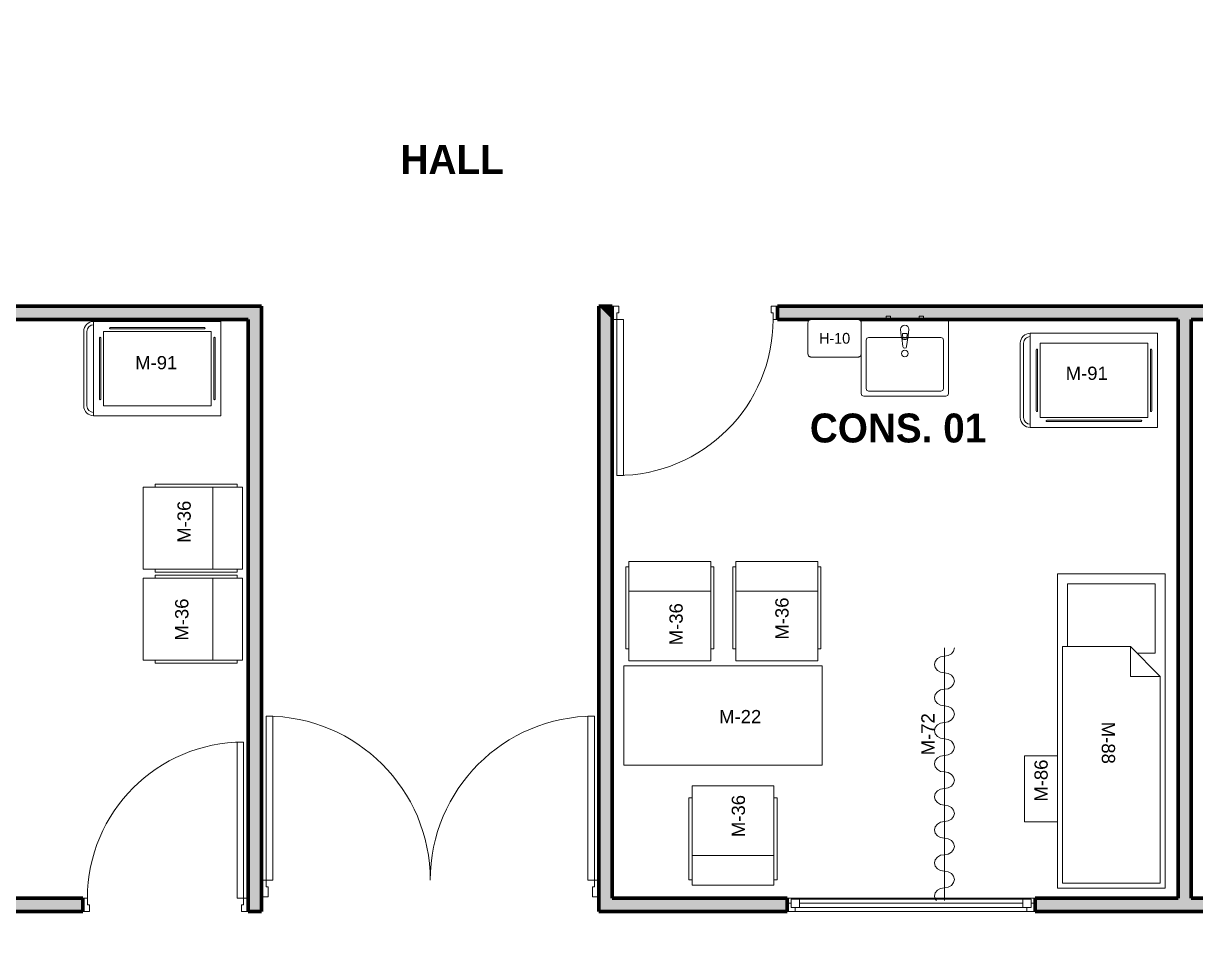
# Model space of a CAD drawing. Header units: metres. Extents: x 501.6 to 576.9, y -200.7 to -181.9.
# Drawn here: x 547.17 to 554.25, y -193.02 to -187.46 of the extents above; entities that cross this region are included whole.
import ezdxf
from ezdxf.enums import TextEntityAlignment as Align

# ---------------------------------------------------------------- set-up
doc = ezdxf.new("R2010")
doc.units = ezdxf.units.M
doc.header["$MEASUREMENT"] = 0
doc.set_wipeout_variables(frame=1)
doc.linetypes.add('Wipeout_Contour', pattern=[1, 0, -1])
for name, color, linetype in [('ARQ _ Cota - Parcial Exterior.Consultorio', 7, 'Continuous'), ('CER _ Estructura Metalica Tubo de FE LAC  21_2_X1_16_.Cerco', 7, 'Continuous'), ('EQP _ Accesorios de Baños .Consultorio', 7, 'Continuous'), ('Puertas ArchiCAD', 7, 'Continuous'), ('Structural - Bearing', 7, 'Continuous')]:
    doc.layers.add(name, color=color, linetype=linetype)
for name, color, linetype, lineweight, true_color in [('ARQ _ Cota - Parcial Exterior.Consultorio_Pluma_Nº__106', 171, 'Continuous', 15, 0xaaaaff), ('CER _ Estructura Metalica Tubo de FE LAC  21_2_X1_16_.Cerco_Pluma_Nº__75', 7, 'Continuous', 20, 0x405cbf), ('EQP _ Accesorios de Baños .Consultorio_Pluma_Nº__86', 7, 'Continuous', 20, 0x5555ff), ('Interior - Furniture _Pluma_Nº__91', 171, 'Continuous', 13, 0xaaaaff), ('Structural - Bearing_Pluma_Nº__106', 171, 'Continuous', 15, 0xaaaaff), ('Ventanas ArchiCAD_Pluma_Nº__63', 7, 'Continuous', 20, 0xff9955)]:
    doc.layers.add(name, color=color, linetype=linetype, lineweight=lineweight, true_color=true_color)
for name, color, linetype, lineweight in [('ARQ _ Cota - Parcial Exterior.Consultorio_Pluma_Nº__15', 214, 'Continuous', 25), ('ARQ _ Cota - Parcial Exterior.Consultorio_Pluma_Nº__43', 5, 'Continuous', 0), ('Dibujo & Figuras_Pluma_Nº__15', 214, 'Continuous', 25), ('Puertas ArchiCAD_Pluma_Nº__2', 8, 'Continuous', 0), ('Puertas ArchiCAD_Pluma_Nº__23', 5, 'Continuous', 9), ('Puertas ArchiCAD_Pluma_Nº__27', 7, 'Continuous', 70), ('Puertas ArchiCAD_Pluma_Nº__3', 5, 'Continuous', 15), ('Structural - Bearing_Pluma_Nº__27', 7, 'Continuous', 70)]:
    doc.layers.add(name, color=color, linetype=linetype, lineweight=lineweight)
doc.layers.add('PDF2_Text', color=7, linetype='Continuous', true_color=0xff0080)
doc.styles.add('Estilo_Generado_2', font='GOTHICB.TTF')
doc.styles.add('Estilo_Generado_3', font='GOTHIC.TTF')
doc.styles.add('PDF Arial', font='arial.ttf')
doc.dimstyles.new('Estilo_Generado__1', dxfattribs={"dimtxt": 0.2, "dimasz": 0.076, "dimexe": 0.18, "dimexo": 0.3, "dimgap": 0.09, "dimtad": 0, "dimtih": 1, "dimtoh": 1, "dimzin": 0, "dimdsep": 46, "dimtxsty": 'Estilo_Generado_2', "dimblk": 'ARROWHEAD_2', "dimblk1": 'ARROWHEAD_2', "dimblk2": 'ARROWHEAD_2', "dimcen": 0.09, "dimclrd": 171, "dimclre": 171, "dimclrt": 214, "dimazin": 0, "dimtfac": 1, "dimtdec": 4, "dimtmove": 0, "dimatfit": 3, "dimfxl": 1, "dimtolj": 1, "dimtzin": 0, "dimarcsym": 0})

# ---------------------------------------------------------------- blocks, each defined once
blk = doc.blocks.new('Double Door 16')
at = {"layer": 'Puertas ArchiCAD_Pluma_Nº__2', "color": 8, "linetype": 'Continuous', "lineweight": 0}
for centre, start, end in [((-0.992, 0), 0, 90), ((0.992, 0), 90, 180)]:
    blk.add_arc(centre, 0.992, start, end, dxfattribs=at)
at = {"layer": 'Puertas ArchiCAD_Pluma_Nº__23', "color": 5, "linetype": 'Continuous', "lineweight": 9}
for p, q in [((-0.992, 0), (-1.02, 0)), ((-1.02, 0), (-1.02, -0.1)), ((-0.992, -0.04), (-0.992, 0)), ((1.02, 0), (0.992, 0)), ((0.992, 0), (0.992, -0.04)), ((1.02, -0.1), (1.02, 0)), ((-0.98, -0.04), (-0.992, -0.04)), ((-0.98, -0.1), (-0.98, -0.04)), ((0.992, -0.04), (0.98, -0.04)), ((0.98, -0.04), (0.98, -0.1)), ((-1.02, -0.1), (-0.98, -0.1)), ((0.98, -0.1), (1.02, -0.1))]:
    blk.add_line(p, q, dxfattribs=at)
at = {"layer": 'Puertas ArchiCAD_Pluma_Nº__27', "color": 7, "linetype": 'Continuous', "lineweight": 70}
for p, q in [((-1.02, 0), (-1.02, -0.1)), ((1.02, 0), (1.02, -0.1))]:
    blk.add_line(p, q, dxfattribs=at)
at = {"layer": 'Puertas ArchiCAD_Pluma_Nº__3', "color": 5, "linetype": 'Continuous', "lineweight": 15}
for p, q in [((-0.992, 0.992), (-0.992, 0)), ((-0.952, 0.992), (-0.992, 0.992)), ((-0.952, 0), (-0.952, 0.992)), ((0.952, 0), (0.952, 0.992)), ((0.952, 0.992), (0.992, 0.992)), ((0.992, 0.992), (0.992, 0)), ((-0.992, 0), (-0.952, 0)), ((0.992, 0), (0.952, 0))]:
    blk.add_line(p, q, dxfattribs=at)
blk = doc.blocks.new('Muro_1', base_point=(548.6084, -192.7395))
at = {"layer": 'Structural - Bearing_Pluma_Nº__27', "color": 7, "linetype": 'Continuous', "lineweight": 70}
for p, q in [((548.6084, -192.6395), (548.6084, -192.7395)), ((550.6484, -192.6395), (550.6484, -192.7395))]:
    blk.add_line(p, q, dxfattribs=at)
at = {"layer": 'Puertas ArchiCAD', "color": 21, "linetype": 'Continuous', "lineweight": 20, "true_color": 0xff9955, "xscale": -1}
blk.add_blockref('Double Door 16', (549.6284, -192.6395), dxfattribs=at)
blk = doc.blocks.new('Door with Transom 16')
at = {"layer": 'Puertas ArchiCAD_Pluma_Nº__2', "color": 8, "linetype": 'Continuous', "lineweight": 0}
blk.add_arc((0.472, 0), 0.944, 90, 180, dxfattribs=at)
at = {"layer": 'Puertas ArchiCAD_Pluma_Nº__23', "color": 5, "linetype": 'Continuous', "lineweight": 9}
for p, q in [((-0.472, 0), (-0.5, 0)), ((-0.5, 0), (-0.5, -0.08)), ((-0.472, -0.04), (-0.472, 0)), ((0.5, 0), (0.472, 0)), ((0.472, 0), (0.472, -0.04)), ((0.5, -0.08), (0.5, 0)), ((-0.46, -0.04), (-0.472, -0.04)), ((-0.46, -0.08), (-0.46, -0.04)), ((0.472, -0.04), (0.46, -0.04)), ((0.46, -0.04), (0.46, -0.08)), ((-0.5, -0.08), (-0.46, -0.08)), ((0.46, -0.08), (0.5, -0.08))]:
    blk.add_line(p, q, dxfattribs=at)
at = {"layer": 'Puertas ArchiCAD_Pluma_Nº__27', "color": 7, "linetype": 'Continuous', "lineweight": 70}
for p, q in [((-0.5, 0), (-0.5, -0.08)), ((0.5, 0), (0.5, -0.08))]:
    blk.add_line(p, q, dxfattribs=at)
at = {"layer": 'Puertas ArchiCAD_Pluma_Nº__3', "color": 5, "linetype": 'Continuous', "lineweight": 15}
for p, q in [((0.432, 0), (0.432, 0.944)), ((0.432, 0.944), (0.472, 0.944)), ((0.472, 0.944), (0.472, 0)), ((0.472, 0), (0.432, 0))]:
    blk.add_line(p, q, dxfattribs=at)
blk = doc.blocks.new('Muro_3', base_point=(547.5284, -192.7487))
at = {"layer": 'Structural - Bearing_Pluma_Nº__27', "color": 7, "linetype": 'Continuous', "lineweight": 70}
for p, q in [((547.5284, -192.7487), (547.5284, -192.8287)), ((548.5284, -192.7487), (548.5284, -192.8287))]:
    blk.add_line(p, q, dxfattribs=at)
at = {"layer": 'Puertas ArchiCAD', "color": 21, "linetype": 'Continuous', "lineweight": 20, "true_color": 0xff9955}
blk.add_blockref('Door with Transom 16', (548.0284, -192.7487), dxfattribs=at)
blk = doc.blocks.new('Window 16_2')
at = {"layer": 'Ventanas ArchiCAD_Pluma_Nº__63', "color": 21, "linetype": 'Continuous', "lineweight": 20, "true_color": 0xff9955}
for p, q in [((-0.75, 0), (0.75, 0)), ((-0.7, 0), (-0.75, 0)), ((-0.75, 0), (-0.75, -0.05)), ((-0.7, -0.025), (-0.7, 0)), ((0.7, 0), (-0.7, 0)), ((0.75, 0), (0.7, 0)), ((0.7, 0), (0.7, -0.025)), ((0.75, 0), (0.75, -0.05)), ((-0.75, -0.05), (-0.725, -0.05)), ((-0.725, -0.05), (-0.725, -0.025)), ((-0.725, -0.025), (-0.7, -0.025)), ((-0.675, -0.025), (-0.725, -0.025)), ((-0.725, -0.025), (-0.725, -0.075)), ((-0.675, -0.025), (0.675, -0.025)), ((-0.675, -0.075), (-0.675, -0.025)), ((-0.675, -0.05), (0.675, -0.05)), ((0.725, -0.025), (0.675, -0.025)), ((0.675, -0.025), (0.675, -0.075)), ((0.7, -0.025), (0.725, -0.025)), ((0.725, -0.025), (0.725, -0.05)), ((0.725, -0.075), (0.725, -0.025)), ((0.725, -0.05), (0.75, -0.05)), ((-0.75, -0.08), (0.75, -0.08)), ((-0.725, -0.075), (-0.675, -0.075)), ((-0.675, -0.075), (0.675, -0.075)), ((-0.675, -0.075), (0.675, -0.075)), ((0.675, -0.075), (0.725, -0.075))]:
    blk.add_line(p, q, dxfattribs=at)
blk = doc.blocks.new('Muro_5', base_point=(547.5284, -192.8287))
at = {"layer": 'Structural - Bearing_Pluma_Nº__106', "linetype": 'Continuous', "lineweight": 0, "true_color": 0xbfbffe}
for points in [[(542.1484, -192.8287), (542.978, -192.8287), (542.978, -192.7787), (542.978, -192.7487), (542.2284, -192.7487)], [(544.478, -192.7487), (544.478, -192.7787), (544.478, -192.8287), (545.2772, -192.8287), (545.2772, -192.7787), (545.2772, -192.7487)], [(547.5284, -192.7487), (546.7772, -192.7487), (546.7772, -192.7787), (546.7772, -192.8287), (547.5284, -192.8287)]]:
    blk.add_hatch(color=254, dxfattribs=at).paths.add_polyline_path(points)
at = {"layer": 'Structural - Bearing_Pluma_Nº__27', "color": 7, "linetype": 'Continuous', "lineweight": 70}
for p, q in [((542.978, -192.7787), (542.978, -192.7487)), ((542.978, -192.8287), (542.978, -192.7787)), ((544.478, -192.7787), (544.478, -192.7487)), ((544.478, -192.8287), (544.478, -192.7787)), ((545.2772, -192.7787), (545.2772, -192.7487)), ((545.2772, -192.8287), (545.2772, -192.7787)), ((546.7772, -192.7787), (546.7772, -192.7487)), ((546.7772, -192.8287), (546.7772, -192.7787))]:
    blk.add_line(p, q, dxfattribs=at)
at = {"layer": 'Structural - Bearing_Pluma_Nº__27', "color": 7, "linetype": 'Continuous', "lineweight": 70, "flags": 128}
for points in [[(542.978, -192.7487), (542.2284, -192.7487)], [(545.2772, -192.7487), (544.478, -192.7487)], [(547.5284, -192.7487), (546.7772, -192.7487)], [(547.5284, -192.8287), (547.5284, -192.7487)], [(542.1484, -192.8287), (542.978, -192.8287)], [(544.478, -192.8287), (545.2772, -192.8287)], [(546.7772, -192.8287), (547.5284, -192.8287)]]:
    blk.add_lwpolyline(points, dxfattribs=at)
at = {"layer": 'Ventanas ArchiCAD_Pluma_Nº__63', "color": 21, "linetype": 'Continuous', "lineweight": 20, "true_color": 0xff9955, "xscale": -1, "rotation": 180}
for p in [(543.728, -192.8287), (546.0272, -192.8287)]:
    blk.add_blockref('Window 16_2', p, dxfattribs=at)
blk = doc.blocks.new('Muro_6', base_point=(548.6084, -189.1687))
at = {"layer": 'Structural - Bearing_Pluma_Nº__106', "linetype": 'Continuous', "lineweight": 0, "true_color": 0xbfbffe}
blk.add_hatch(color=254, dxfattribs=at).paths.add_polyline_path([(548.5284, -189.2487), (548.5284, -192.8287), (548.6084, -192.8287), (548.6084, -189.1687)])
at = {"layer": 'Structural - Bearing_Pluma_Nº__27', "color": 7, "linetype": 'Continuous', "lineweight": 70, "flags": 128}
for points in [[(548.6084, -192.6395), (548.6084, -189.1687)], [(548.5284, -189.2487), (548.5284, -192.8287)], [(548.6084, -192.8287), (548.6084, -192.7395)], [(548.5284, -192.8287), (548.6084, -192.8287)]]:
    blk.add_lwpolyline(points, dxfattribs=at)
blk = doc.blocks.new('Muro_7', base_point=(548.6084, -189.1687))
at = {"layer": 'Structural - Bearing_Pluma_Nº__106', "linetype": 'Continuous', "lineweight": 0, "true_color": 0xbfbffe}
for points in [[(542.2284, -189.1687), (542.2284, -189.2487), (544.3784, -189.2487), (544.3784, -189.1687)], [(545.3784, -189.1687), (545.3784, -189.2487), (548.5284, -189.2487), (548.6084, -189.1687)]]:
    blk.add_hatch(color=254, dxfattribs=at).paths.add_polyline_path(points)
at = {"layer": 'Structural - Bearing_Pluma_Nº__27', "color": 7, "linetype": 'Continuous', "lineweight": 70}
for p, q in [((544.3784, -189.2487), (544.3784, -189.1687)), ((545.3784, -189.2487), (545.3784, -189.1687))]:
    blk.add_line(p, q, dxfattribs=at)
at = {"layer": 'Structural - Bearing_Pluma_Nº__27', "color": 7, "linetype": 'Continuous', "lineweight": 70, "flags": 128}
for points in [[(544.3784, -189.1687), (542.2284, -189.1687)], [(548.6084, -189.1687), (545.3784, -189.1687)], [(542.2284, -189.2487), (544.3784, -189.2487)], [(545.3784, -189.2487), (548.5284, -189.2487)]]:
    blk.add_lwpolyline(points, dxfattribs=at)
at = {"layer": 'Puertas ArchiCAD', "color": 21, "linetype": 'Continuous', "lineweight": 20, "true_color": 0xff9955, "rotation": 180}
blk.add_blockref('Door with Transom 16', (544.8784, -189.2487), dxfattribs=at)
blk = doc.blocks.new('Muro_24', base_point=(550.6484, -189.1687))
at = {"layer": 'Structural - Bearing_Pluma_Nº__106', "linetype": 'Continuous', "lineweight": 0, "true_color": 0xbfbffe}
blk.add_hatch(color=254, dxfattribs=at).paths.add_polyline_path([(550.6484, -189.1687), (550.6484, -192.8287), (550.7284, -192.7487), (550.7284, -189.2487)])
at = {"layer": 'Structural - Bearing_Pluma_Nº__27', "color": 7, "linetype": 'Continuous', "lineweight": 70, "flags": 128}
for points in [[(550.6484, -189.1687), (550.6484, -192.6395)], [(550.7284, -192.7487), (550.7284, -189.2487)], [(550.6484, -192.7395), (550.6484, -192.8287)]]:
    blk.add_lwpolyline(points, dxfattribs=at)
blk = doc.blocks.new('Muro_25', base_point=(562.6484, -192.8287))
at = {"layer": 'Structural - Bearing_Pluma_Nº__106', "linetype": 'Continuous', "lineweight": 0, "true_color": 0xbfbffe}
for points in [[(550.6484, -192.8287), (551.7852, -192.8287), (551.7852, -192.7787), (551.7852, -192.7487), (550.7284, -192.7487)], [(553.2852, -192.7487), (553.2852, -192.7787), (553.2852, -192.8287), (556.3606, -192.8287), (556.3606, -192.7787), (556.3606, -192.7487)]]:
    blk.add_hatch(color=254, dxfattribs=at).paths.add_polyline_path(points)
at = {"layer": 'Structural - Bearing_Pluma_Nº__27', "color": 7, "linetype": 'Continuous', "lineweight": 70}
for p, q in [((551.7852, -192.7787), (551.7852, -192.7487)), ((551.7852, -192.8287), (551.7852, -192.7787)), ((553.2852, -192.7787), (553.2852, -192.7487)), ((553.2852, -192.8287), (553.2852, -192.7787))]:
    blk.add_line(p, q, dxfattribs=at)
at = {"layer": 'Structural - Bearing_Pluma_Nº__27', "color": 7, "linetype": 'Continuous', "lineweight": 70, "flags": 128}
for points in [[(551.7852, -192.7487), (550.7284, -192.7487)], [(554.1484, -192.7487), (553.2852, -192.7487)], [(556.3606, -192.7487), (554.2284, -192.7487)], [(550.6484, -192.8287), (551.7852, -192.8287)], [(553.2852, -192.8287), (556.3606, -192.8287)]]:
    blk.add_lwpolyline(points, dxfattribs=at)
at = {"layer": 'Ventanas ArchiCAD_Pluma_Nº__63', "color": 21, "linetype": 'Continuous', "lineweight": 20, "true_color": 0xff9955, "xscale": -1, "rotation": 180}
blk.add_blockref('Window 16_2', (552.5352, -192.8287), dxfattribs=at)
blk = doc.blocks.new('Muro_32', base_point=(554.2284, -189.1687))
at = {"layer": 'Structural - Bearing_Pluma_Nº__106', "linetype": 'Continuous', "lineweight": 0, "true_color": 0xbfbffe}
for points in [[(550.6484, -189.1687), (550.7284, -189.2487), (550.7284, -189.1687)], [(554.2284, -189.1687), (551.7284, -189.1687), (551.7284, -189.2487), (554.2284, -189.2487)]]:
    blk.add_hatch(color=254, dxfattribs=at).paths.add_polyline_path(points)
at = {"layer": 'Structural - Bearing_Pluma_Nº__27', "color": 7, "linetype": 'Continuous', "lineweight": 70}
for p, q in [((550.7284, -189.2487), (550.7284, -189.1687)), ((551.7284, -189.2487), (551.7284, -189.1687))]:
    blk.add_line(p, q, dxfattribs=at)
at = {"layer": 'Structural - Bearing_Pluma_Nº__27', "color": 7, "linetype": 'Continuous', "lineweight": 70, "flags": 128}
for points in [[(550.7284, -189.1687), (550.6484, -189.1687)], [(554.2284, -189.1687), (551.7284, -189.1687)], [(551.7284, -189.2487), (554.1484, -189.2487)]]:
    blk.add_lwpolyline(points, dxfattribs=at)
at = {"layer": 'Puertas ArchiCAD', "color": 21, "linetype": 'Continuous', "lineweight": 20, "true_color": 0xff9955, "rotation": 180}
blk.add_blockref('Door with Transom 16', (551.2284, -189.2487), dxfattribs=at)
blk = doc.blocks.new('Muro_33', base_point=(554.2284, -189.1687))
at = {"layer": 'Structural - Bearing_Pluma_Nº__106', "linetype": 'Continuous', "lineweight": 0, "true_color": 0xbfbffe}
blk.add_hatch(color=254, dxfattribs=at).paths.add_polyline_path([(558.4084, -189.1687), (554.2284, -189.1687), (554.2284, -189.2487), (558.4084, -189.2487)])
at = {"layer": 'Structural - Bearing_Pluma_Nº__27', "color": 7, "linetype": 'Continuous', "lineweight": 70, "flags": 128}
for points in [[(555.1204, -189.1687), (554.2284, -189.1687)], [(554.2284, -189.2487), (558.4084, -189.2487)]]:
    blk.add_lwpolyline(points, dxfattribs=at)
blk = doc.blocks.new('Muro_34', base_point=(554.1484, -189.1687))
at = {"layer": 'Structural - Bearing_Pluma_Nº__106', "linetype": 'Continuous', "lineweight": 0, "true_color": 0xbfbffe}
blk.add_hatch(color=254, dxfattribs=at).paths.add_polyline_path([(554.1484, -189.2487), (554.1484, -192.7487), (554.2284, -192.7487), (554.2284, -189.2487)])
at = {"layer": 'Structural - Bearing_Pluma_Nº__27', "color": 7, "linetype": 'Continuous', "lineweight": 70, "flags": 128}
for points in [[(554.1484, -189.2487), (554.1484, -192.7487)], [(554.2284, -192.7487), (554.2284, -189.2487)]]:
    blk.add_lwpolyline(points, dxfattribs=at)
blk = doc.blocks.new('Lavabo 22')
at = {"layer": 'CER _ Estructura Metalica Tubo de FE LAC  21_2_X1_16_.Cerco_Pluma_Nº__75', "color": 165, "linetype": 'Continuous', "lineweight": 20, "true_color": 0x405cbf}
for p, q in [((-0.2485, 0), (0.2485, 0)), ((-0.0865, 0.02), (-0.1135, 0.02)), ((-0.1135, 0.02), (-0.1135, 0)), ((-0.1135, 0), (-0.0865, 0)), ((-0.0865, 0), (-0.0865, 0.02)), ((0.1135, 0.02), (0.0865, 0.02)), ((0.0865, 0.02), (0.0865, 0)), ((0.0865, 0), (0.1135, 0)), ((0.1135, 0), (0.1135, 0.02)), ((-0.2635, -0.4485), (-0.2635, -0.015)), ((-0.025, -0.06), (-0.021, -0.102)), ((0.021, -0.102), (0.025, -0.06)), ((0.2635, -0.015), (0.2635, -0.4485)), ((-0.2335, -0.4185), (-0.2335, -0.125)), ((-0.2185, -0.11), (0.2185, -0.11)), ((-0.0177, -0.1115), (-0.0111, -0.1644)), ((-0.0136, -0.0998), (-0.0136, -0.0849)), ((-0.0136, -0.0849), (0.0136, -0.0849)), ((0.0111, -0.1644), (0.0177, -0.1115)), ((0.0136, -0.0849), (0.0136, -0.0998)), ((0.2335, -0.125), (0.2335, -0.4185)), ((0.2485, -0.4635), (-0.2485, -0.4635)), ((0.2185, -0.4335), (-0.2185, -0.4335))]:
    blk.add_line(p, q, dxfattribs=at)
blk.add_circle((0, -0.2064), 0.02, dxfattribs=at)
for centre, radius, start, end in [((-0.2485, -0.015), 0.015, 90, 180), ((0, -0.06), 0.025, 0, 180), ((0.2485, -0.015), 0.015, 0, 90), ((-0.2185, -0.125), 0.015, 90, 180), ((0, -0.1001), 0.0211, 185.16961, 212.77103), ((0, -0.1001), 0.0211, 212.77103, 327.22897), ((0, -0.0998), 0.0136, 180, 0), ((0, -0.1001), 0.0211, 327.22897, 354.83039), ((0.2185, -0.125), 0.015, 0, 90), ((0, -0.163), 0.0112, 187.13892, 352.86108), ((-0.2185, -0.4185), 0.015, 180, 270), ((0.2185, -0.4185), 0.015, 270, 0), ((-0.2485, -0.4485), 0.015, 180, 270), ((0.2485, -0.4485), 0.015, 270, 0)]:
    blk.add_arc(centre, radius, start, end, dxfattribs=at)
blk = doc.blocks.new('Armchair 03 16')
at = {"layer": 'Interior - Furniture _Pluma_Nº__91', "color": 161, "linetype": 'Continuous', "lineweight": 13, "true_color": 0xaaaaff}
for p, q in [((0.0273, 0.5683), (0.0083, 0.5683)), ((0.0083, 0.5683), (0.0083, 0.0726)), ((0.5227, 0.6), (0.0273, 0.6)), ((0.0273, 0.6), (0.0273, 0.5683)), ((0.0273, 0.0726), (0.0273, 0.5683)), ((0.5227, 0.5683), (0.5227, 0.6)), ((0.5417, 0.5683), (0.5227, 0.5683)), ((0.5227, 0.0726), (0.5227, 0.5683)), ((0.5417, 0.0726), (0.5417, 0.5683)), ((0.0273, 0.4206), (0.5227, 0.4206)), ((0.0083, 0.0726), (0.0273, 0.0726)), ((0.0273, 0.0726), (0.0273, 0)), ((0.5227, 0), (0.5227, 0.0726)), ((0.5227, 0.0726), (0.5417, 0.0726)), ((0.0273, 0), (0.5227, 0))]:
    blk.add_line(p, q, dxfattribs=at)
blk = doc.blocks.new('Examination Bed 16')
at = {"layer": 'Interior - Furniture _Pluma_Nº__91', "color": 161, "linetype": 'Continuous', "lineweight": 13, "true_color": 0xaaaaff}
for p, q in [((0.65, 1.9), (0, 1.9)), ((0, 1.9), (0, 0)), ((0.65, 0), (0.65, 1.9)), ((0.59, 1.84), (0.06, 1.84)), ((0.06, 1.84), (0.06, 1.46)), ((0.59, 1.42), (0.59, 1.84)), ((0.44, 1.46), (0.03, 1.46)), ((0.03, 1.46), (0.03, 0.03)), ((0.06, 1.46), (0.44, 1.46)), ((0.44, 1.46), (0.48, 1.42)), ((0.62, 1.28), (0.44, 1.46)), ((0.44, 1.46), (0.44, 1.28)), ((0.48, 1.42), (0.59, 1.42)), ((0.62, 1.28), (0.44, 1.28)), ((0.62, 0.03), (0.62, 1.28)), ((0, 0.8), (-0.2, 0.8)), ((-0.2, 0.8), (-0.2, 0.4)), ((0, 0.4), (0, 0.8)), ((-0.2, 0.4), (0, 0.4)), ((0, 0), (0.65, 0)), ((0.03, 0.03), (0.62, 0.03))]:
    blk.add_line(p, q, dxfattribs=at)
blk = doc.blocks.new('Chapa Ondulada Vert 10')
at = {"layer": 'Interior - Furniture _Pluma_Nº__91', "color": 161, "linetype": 'Continuous', "lineweight": 13, "true_color": 0xaaaaff}
for p, q in [((0, 0), (1.528, 0)), ((0.0462, -0.023), (0.05, 0)), ((0.05, 0), (0.0538, 0.023)), ((0.0538, 0.023), (0.0646, 0.0424)), ((0.0646, 0.0424), (0.0809, 0.0554)), ((0.0809, 0.0554), (0.1, 0.06)), ((0.1, 0.06), (0.1191, 0.0554)), ((0.1191, 0.0554), (0.1354, 0.0424)), ((0.1354, 0.0424), (0.1462, 0.023)), ((0.1462, 0.023), (0.15, 0)), ((0.15, 0), (0.1538, -0.023)), ((0.2462, -0.023), (0.25, 0)), ((0.25, 0), (0.2538, 0.023)), ((0.2538, 0.023), (0.2646, 0.0424)), ((0.2646, 0.0424), (0.2809, 0.0554)), ((0.2809, 0.0554), (0.3, 0.06)), ((0.3, 0.06), (0.3191, 0.0554)), ((0.3191, 0.0554), (0.3354, 0.0424)), ((0.3354, 0.0424), (0.3462, 0.023)), ((0.3462, 0.023), (0.35, 0)), ((0.35, 0), (0.3538, -0.023)), ((0.4462, -0.023), (0.45, 0)), ((0.45, 0), (0.4538, 0.023)), ((0.4538, 0.023), (0.4646, 0.0424)), ((0.4646, 0.0424), (0.4809, 0.0554)), ((0.4809, 0.0554), (0.5, 0.06)), ((0.5, 0.06), (0.5191, 0.0554)), ((0.5191, 0.0554), (0.5354, 0.0424)), ((0.5354, 0.0424), (0.5462, 0.023)), ((0.5462, 0.023), (0.55, 0)), ((0.55, 0), (0.5538, -0.023)), ((0.6462, -0.023), (0.65, 0)), ((0.65, 0), (0.6538, 0.023)), ((0.6538, 0.023), (0.6646, 0.0424)), ((0.6646, 0.0424), (0.6809, 0.0554)), ((0.6809, 0.0554), (0.7, 0.06)), ((0.7, 0.06), (0.7191, 0.0554)), ((0.7191, 0.0554), (0.7354, 0.0424)), ((0.7354, 0.0424), (0.7462, 0.023)), ((0.7462, 0.023), (0.75, 0)), ((0.75, 0), (0.7538, -0.023)), ((0.8462, -0.023), (0.85, 0)), ((0.85, 0), (0.8538, 0.023)), ((0.8538, 0.023), (0.8646, 0.0424)), ((0.8646, 0.0424), (0.8809, 0.0554)), ((0.8809, 0.0554), (0.9, 0.06)), ((0.9, 0.06), (0.9191, 0.0554)), ((0.9191, 0.0554), (0.9354, 0.0424)), ((0.9354, 0.0424), (0.9462, 0.023)), ((0.9462, 0.023), (0.95, 0)), ((0.95, 0), (0.9538, -0.023)), ((1.0462, -0.023), (1.05, 0)), ((1.05, 0), (1.0538, 0.023)), ((1.0538, 0.023), (1.0646, 0.0424)), ((1.0646, 0.0424), (1.0809, 0.0554)), ((1.0809, 0.0554), (1.1, 0.06)), ((1.1, 0.06), (1.1191, 0.0554)), ((1.1191, 0.0554), (1.1354, 0.0424)), ((1.1354, 0.0424), (1.1462, 0.023)), ((1.1462, 0.023), (1.15, 0)), ((1.15, 0), (1.1538, -0.023)), ((1.2462, -0.023), (1.25, 0)), ((1.25, 0), (1.2538, 0.023)), ((1.2538, 0.023), (1.2646, 0.0424)), ((1.2646, 0.0424), (1.2809, 0.0554)), ((1.2809, 0.0554), (1.3, 0.06)), ((1.3, 0.06), (1.3191, 0.0554)), ((1.3191, 0.0554), (1.3354, 0.0424)), ((1.3354, 0.0424), (1.3462, 0.023)), ((1.3462, 0.023), (1.35, 0)), ((1.35, 0), (1.3538, -0.023)), ((1.4462, -0.023), (1.45, 0)), ((1.45, 0), (1.4538, 0.023)), ((1.4538, 0.023), (1.4646, 0.0424)), ((1.4646, 0.0424), (1.4809, 0.0554)), ((1.4809, 0.0554), (1.5, 0.06)), ((1.5, 0.06), (1.5191, 0.0554)), ((1.5191, 0.0554), (1.528, 0.0483)), ((0, -0.06), (0.0191, -0.0554)), ((0.0191, -0.0554), (0.0354, -0.0424)), ((0.0354, -0.0424), (0.0462, -0.023)), ((0.1538, -0.023), (0.1646, -0.0424)), ((0.1646, -0.0424), (0.1809, -0.0554)), ((0.1809, -0.0554), (0.2, -0.06)), ((0.2, -0.06), (0.2191, -0.0554)), ((0.2191, -0.0554), (0.2354, -0.0424)), ((0.2354, -0.0424), (0.2462, -0.023)), ((0.3538, -0.023), (0.3646, -0.0424)), ((0.3646, -0.0424), (0.3809, -0.0554)), ((0.3809, -0.0554), (0.4, -0.06)), ((0.4, -0.06), (0.4191, -0.0554)), ((0.4191, -0.0554), (0.4354, -0.0424)), ((0.4354, -0.0424), (0.4462, -0.023)), ((0.5538, -0.023), (0.5646, -0.0424)), ((0.5646, -0.0424), (0.5809, -0.0554)), ((0.5809, -0.0554), (0.6, -0.06)), ((0.6, -0.06), (0.6191, -0.0554)), ((0.6191, -0.0554), (0.6354, -0.0424)), ((0.6354, -0.0424), (0.6462, -0.023)), ((0.7538, -0.023), (0.7646, -0.0424)), ((0.7646, -0.0424), (0.7809, -0.0554)), ((0.7809, -0.0554), (0.8, -0.06)), ((0.8, -0.06), (0.8191, -0.0554)), ((0.8191, -0.0554), (0.8354, -0.0424)), ((0.8354, -0.0424), (0.8462, -0.023)), ((0.9538, -0.023), (0.9646, -0.0424)), ((0.9646, -0.0424), (0.9809, -0.0554)), ((0.9809, -0.0554), (1, -0.06)), ((1, -0.06), (1.0191, -0.0554)), ((1.0191, -0.0554), (1.0354, -0.0424)), ((1.0354, -0.0424), (1.0462, -0.023)), ((1.1538, -0.023), (1.1646, -0.0424)), ((1.1646, -0.0424), (1.1809, -0.0554)), ((1.1809, -0.0554), (1.2, -0.06)), ((1.2, -0.06), (1.2191, -0.0554)), ((1.2191, -0.0554), (1.2354, -0.0424)), ((1.2354, -0.0424), (1.2462, -0.023)), ((1.3538, -0.023), (1.3646, -0.0424)), ((1.3646, -0.0424), (1.3809, -0.0554)), ((1.3809, -0.0554), (1.4, -0.06)), ((1.4, -0.06), (1.4191, -0.0554)), ((1.4191, -0.0554), (1.4354, -0.0424)), ((1.4354, -0.0424), (1.4462, -0.023))]:
    blk.add_line(p, q, dxfattribs=at)
blk = doc.blocks.new('Desk 16')
at = {"layer": 'Interior - Furniture _Pluma_Nº__91', "color": 161, "linetype": 'Continuous', "lineweight": 13, "true_color": 0xaaaaff}
for p, q in [((1.2, 0.6), (0, 0.6)), ((0, 0.6), (0, 0)), ((1.2, 0), (1.2, 0.6)), ((0, 0), (1.2, 0))]:
    blk.add_line(p, q, dxfattribs=at)
blk = doc.blocks.new('Carrito Médico 22')
at = {"layer": 'Interior - Furniture _Pluma_Nº__91', "color": 161, "linetype": 'Continuous', "lineweight": 13, "true_color": 0xaaaaff}
for p, q in [((0.77, 0.57), (0, 0.57)), ((0, 0.57), (0, 0)), ((0.77, 0), (0.77, 0.57)), ((0.77, 0.57), (0.77, 0.55)), ((0.71, 0.51), (0.06, 0.51)), ((0.06, 0.51), (0.06, 0.06)), ((0.1, 0.534), (0.67, 0.534)), ((0.67, 0.526), (0.1, 0.526)), ((0.71, 0.06), (0.71, 0.51)), ((0.81, 0.51), (0.81, 0.06)), ((0.83, 0.06), (0.83, 0.51)), ((0.036, 0.47), (0.036, 0.1)), ((0.044, 0.1), (0.044, 0.47)), ((0.726, 0.1), (0.726, 0.47)), ((0.734, 0.47), (0.734, 0.1)), ((0, 0), (0.77, 0)), ((0.06, 0.06), (0.71, 0.06)), ((0.77, 0.02), (0.77, 0))]:
    blk.add_line(p, q, dxfattribs=at)
for centre, radius, start, end in [((0.77, 0.51), 0.06, 0, 90), ((0.1, 0.53), 0.004, 90, 270), ((0.67, 0.53), 0.004, 270, 90), ((0.77, 0.51), 0.04, 0, 90), ((0.04, 0.47), 0.004, 0, 180), ((0.73, 0.47), 0.004, 0, 180), ((0.04, 0.1), 0.004, 180, 0), ((0.73, 0.1), 0.004, 180, 0), ((0.77, 0.06), 0.06, 270, 0), ((0.77, 0.06), 0.04, 270, 0)]:
    blk.add_arc(centre, radius, start, end, dxfattribs=at)
blk = doc.blocks.new('DISPENSADOR AUTOMATICO METALICO DE PAPEL TOALLA')
at = {"color": 254, "linetype": 'Wipeout_Contour', "lineweight": 0, "ltscale": 45.267279}
blk.add_wipeout([(0.3218, 0.0195), (0.3217, 0.0184), (0.3216, 0.018), (0.3216, 0.0175), (0.3201, 0.0108), (0.3188, 0.0081), (0.3168, 0.0058), (0.3156, 0.0045), (0.3145, 0.0034), (0.3132, 0.0025), (0.3119, 0.0017), (0.3105, 0.0011), (0.3077, 0.0003), (0.3046, 0), (0.0172, 0), (0.0145, 0.0003), (0.0117, 0.0011), (0.0103, 0.0017), (0.009, 0.0024), (0.0076, 0.0033), (0.0052, 0.0052), (0.0033, 0.0076), (0.0019, 0.0103), (0.0011, 0.0129), (0.0002, 0.0175), (0.0001, 0.018), (0.0001, 0.0184), (0, 0.0195), (0, 0.206), (0, 0.2065), (0.0004, 0.2102), (0.0012, 0.2129), (0.002, 0.2154), (0.0034, 0.2181), (0.0053, 0.2205), (0.0077, 0.2224), (0.0104, 0.2238), (0.0119, 0.2245), (0.0144, 0.2252), (0.0144, 0.2273), (0.3073, 0.2273), (0.3073, 0.2253), (0.3075, 0.2253), (0.3076, 0.2253), (0.3076, 0.2253), (0.3078, 0.2252), (0.3105, 0.2244), (0.3106, 0.2244), (0.3108, 0.2244), (0.3109, 0.2243), (0.3135, 0.2229), (0.3136, 0.2229), (0.3138, 0.2227), (0.3162, 0.2208), (0.3164, 0.2206), (0.3184, 0.2181), (0.3185, 0.218), (0.3186, 0.2179), (0.3186, 0.2178), (0.32, 0.2151), (0.3202, 0.2148), (0.3203, 0.2145), (0.3203, 0.2143), (0.3212, 0.2114), (0.3212, 0.2112), (0.3213, 0.211), (0.3215, 0.2092)], dxfattribs=at).dxf.layer = 'EQP _ Accesorios de Baños .Consultorio'
at = {"layer": 'EQP _ Accesorios de Baños .Consultorio_Pluma_Nº__86', "color": 173, "linetype": 'Continuous', "lineweight": 20, "true_color": 0x5555ff}
for p, q in [((0.0004, 0.2102), (0.0012, 0.2129)), ((0.0012, 0.2129), (0.002, 0.2154)), ((0.002, 0.2154), (0.0034, 0.2181)), ((0.0034, 0.2181), (0.0053, 0.2205)), ((0.0053, 0.2205), (0.0077, 0.2224)), ((0.0077, 0.2224), (0.0104, 0.2238)), ((0.0104, 0.2238), (0.0119, 0.2245)), ((0.0119, 0.2245), (0.0144, 0.2252)), ((0.0144, 0.2273), (0.3073, 0.2273)), ((0.0144, 0.2252), (0.0144, 0.2273)), ((0.3073, 0.2273), (0.3073, 0.2253)), ((0.3073, 0.2253), (0.3075, 0.2253)), ((0.3075, 0.2253), (0.3076, 0.2253)), ((0.3076, 0.2253), (0.3078, 0.2252)), ((0.3076, 0.2253), (0.3076, 0.2253)), ((0.3078, 0.2252), (0.3105, 0.2244)), ((0.3105, 0.2244), (0.3106, 0.2244)), ((0.3106, 0.2244), (0.3108, 0.2244)), ((0.3108, 0.2244), (0.3109, 0.2243)), ((0.3109, 0.2243), (0.3135, 0.2229)), ((0.3135, 0.2229), (0.3136, 0.2229)), ((0.3136, 0.2229), (0.3138, 0.2227)), ((0.3138, 0.2227), (0.3162, 0.2208)), ((0.3162, 0.2208), (0.3164, 0.2206)), ((0.3164, 0.2206), (0.3184, 0.2181)), ((0.3184, 0.2181), (0.3185, 0.218)), ((0.3185, 0.218), (0.3186, 0.2179)), ((0.3186, 0.2179), (0.3186, 0.2178)), ((0.3186, 0.2178), (0.32, 0.2151)), ((0.32, 0.2151), (0.3202, 0.2148)), ((0.3202, 0.2148), (0.3203, 0.2145)), ((0.3203, 0.2145), (0.3203, 0.2143)), ((0.3203, 0.2143), (0.3212, 0.2114)), ((0, 0.2065), (0.0004, 0.2102)), ((0, 0.206), (0, 0.2065)), ((0, 0.0195), (0, 0.206)), ((0.3212, 0.2114), (0.3212, 0.2112)), ((0.3212, 0.2112), (0.3213, 0.211)), ((0.3213, 0.211), (0.3215, 0.2092)), ((0.3215, 0.2092), (0.3218, 0.0195)), ((0.0001, 0.0184), (0, 0.0195)), ((0.0001, 0.018), (0.0001, 0.0184)), ((0.0002, 0.0175), (0.0001, 0.018)), ((0.0011, 0.0129), (0.0002, 0.0175)), ((0.0019, 0.0103), (0.0011, 0.0129)), ((0.0033, 0.0076), (0.0019, 0.0103)), ((0.0052, 0.0052), (0.0033, 0.0076)), ((0.0076, 0.0033), (0.0052, 0.0052)), ((0.009, 0.0024), (0.0076, 0.0033)), ((0.0103, 0.0017), (0.009, 0.0024)), ((0.0117, 0.0011), (0.0103, 0.0017)), ((0.0145, 0.0003), (0.0117, 0.0011)), ((0.0172, 0), (0.0145, 0.0003)), ((0.3046, 0), (0.0172, 0)), ((0.3077, 0.0003), (0.3046, 0)), ((0.3105, 0.0011), (0.3077, 0.0003)), ((0.3119, 0.0017), (0.3105, 0.0011)), ((0.3132, 0.0025), (0.3119, 0.0017)), ((0.3145, 0.0034), (0.3132, 0.0025)), ((0.3156, 0.0045), (0.3145, 0.0034)), ((0.3168, 0.0058), (0.3156, 0.0045)), ((0.3188, 0.0081), (0.3168, 0.0058)), ((0.3201, 0.0108), (0.3188, 0.0081)), ((0.3216, 0.0175), (0.3201, 0.0108)), ((0.3217, 0.0184), (0.3216, 0.018)), ((0.3216, 0.018), (0.3216, 0.0175)), ((0.3218, 0.0195), (0.3217, 0.0184))]:
    blk.add_line(p, q, dxfattribs=at)
at = {"layer": 'EQP _ Accesorios de Baños .Consultorio_Pluma_Nº__86', "color": 173, "linetype": 'Continuous', "lineweight": 20, "true_color": 0x5555ff, "style": 'Estilo_Generado_3'}
blk.add_attdef('DUMMY_15', text='', height=0.065, dxfattribs=at).set_placement((0.1609, 0.1131), align=Align.MIDDLE_CENTER)
blk = doc.blocks.new('*D89')
at = {"layer": 'ARQ _ Cota - Parcial Exterior.Consultorio_Pluma_Nº__106', "color": 161, "linetype": 'Continuous', "lineweight": 15, "true_color": 0xaaaaff, "transparency": 16777216}
for p, q in [((540.9515, -182.8087), (540.9515, -182.7598)), ((541.2515, -182.8087), (540.8765, -182.8087)), ((540.9515, -191.6088), (540.9515, -182.8087)), ((540.9515, -200.6487), (540.9515, -191.8486)), ((541.2515, -200.6487), (540.8765, -200.6487)), ((540.9515, -200.6976), (540.9515, -200.6487))]:
    blk.add_line(p, q, dxfattribs=at)
at = {"layer": 'ARQ _ Cota - Parcial Exterior.Consultorio_Pluma_Nº__43', "color": 5, "linetype": 'Continuous', "lineweight": 0, "transparency": 16777216}
for p, q in [((541.0015, -182.8376), (540.9015, -182.7799)), ((540.9015, -200.6199), (541.0015, -200.6776))]:
    blk.add_line(p, q, dxfattribs=at)
at = {"layer": 'ARQ _ Cota - Parcial Exterior.Consultorio_Pluma_Nº__15', "color": 214, "lineweight": 25, "transparency": 16777216, "insert": (540.5958, -191.8287), "char_height": 0.2, "attachment_point": 7, "style": 'Estilo_Generado_2'}
blk.add_mtext('\\A1;17.84', dxfattribs=at)
blk = doc.blocks.new('ARROWHEAD_2')
at = {"color": 0, "linetype": 'Continuous', "lineweight": 0}
for p, q in [((0, 0), (-1, 0)), ((-0.378, -0.655), (0.378, 0.655))]:
    blk.add_line(p, q, dxfattribs=at)
blk = doc.blocks.new('*D91')
at = {"layer": 'ARQ _ Cota - Parcial Exterior.Consultorio_Pluma_Nº__106', "color": 161, "linetype": 'Continuous', "lineweight": 15, "true_color": 0xaaaaff, "transparency": 16777216}
for p, q in [((541.4484, -194.7287), (541.4484, -194.3537)), ((554.9484, -194.7287), (554.9484, -194.3537)), ((541.3995, -194.6537), (541.4484, -194.6537)), ((541.4484, -194.6537), (547.8227, -194.6537)), ((548.5741, -194.6537), (554.9484, -194.6537))]:
    blk.add_line(p, q, dxfattribs=at)
at = {"layer": 'ARQ _ Cota - Parcial Exterior.Consultorio_Pluma_Nº__43', "color": 5, "linetype": 'Continuous', "lineweight": 0, "transparency": 16777216}
for p, q in [((541.4773, -194.6037), (541.4195, -194.7037)), ((554.9773, -194.6037), (554.9195, -194.7037))]:
    blk.add_line(p, q, dxfattribs=at)
at = {"layer": 'ARQ _ Cota - Parcial Exterior.Consultorio_Pluma_Nº__15', "color": 214, "lineweight": 25, "transparency": 16777216, "insert": (547.8426, -194.7537), "char_height": 0.2, "attachment_point": 7, "style": 'Estilo_Generado_2'}
blk.add_mtext('\\A1;13.50', dxfattribs=at)

msp = doc.modelspace()

# ---------------------------------------------------------------- block references
at = {"layer": 'CER _ Estructura Metalica Tubo de FE LAC  21_2_X1_16_.Cerco', "color": 8, "linetype": 'Continuous', "lineweight": 0}
msp.add_blockref('Lavabo 22', (552.4969, -189.2487), dxfattribs=at)
at = {"layer": 'Interior - Furniture _Pluma_Nº__91', "color": 161, "linetype": 'Continuous', "lineweight": 13, "true_color": 0xaaaaff, "xscale": -1}
msp.add_blockref('Carrito Médico 22', (548.3635, -189.831), dxfattribs=at)
at = {"layer": 'Interior - Furniture _Pluma_Nº__91', "color": 161, "linetype": 'Continuous', "lineweight": 13, "true_color": 0xaaaaff, "rotation": 180}
for name, p in [('Carrito Médico 22', (554.0252, -189.3324)), ('Armchair 03 16', (551.7334, -192.0693))]:
    msp.add_blockref(name, p, dxfattribs=at)
at = {"layer": 'Interior - Furniture _Pluma_Nº__91', "color": 161, "linetype": 'Continuous', "lineweight": 13, "true_color": 0xaaaaff, "xscale": -1}
for name, p, rotation in [('Armchair 03 16', (547.8939, -190.7863), 270), ('Armchair 03 16', (547.8939, -191.3363), 270), ('Chapa Ondulada Vert 10', (552.7366, -191.2353), 90)]:
    msp.add_blockref(name, p, dxfattribs=dict(at, rotation=rotation))
at = {"layer": 'Interior - Furniture _Pluma_Nº__91', "color": 161, "linetype": 'Continuous', "lineweight": 13, "true_color": 0xaaaaff}
for name, p in [('Armchair 03 16', (550.8017, -191.3132)), ('Armchair 03 16', (551.4485, -191.3132)), ('Examination Bed 16', (553.4209, -192.6874)), ('Desk 16', (550.7977, -191.9439))]:
    msp.add_blockref(name, p, dxfattribs=at)
at = {"layer": 'Structural - Bearing', "color": 7, "lineweight": 70}
for name, p in [('Muro_33', (554.2284, -189.1687)), ('Muro_7', (548.6084, -189.1687)), ('Muro_6', (548.6084, -189.1687)), ('Muro_24', (550.6484, -189.1687)), ('Muro_32', (554.2284, -189.1687)), ('Muro_34', (554.1484, -189.1687)), ('Muro_1', (548.6084, -192.7395)), ('Muro_3', (547.5284, -192.7487)), ('Muro_5', (547.5284, -192.8287)), ('Muro_25', (562.6484, -192.8287))]:
    msp.add_blockref(name, p, dxfattribs=at)

# ---------------------------------------------------------------- texts
at = {"layer": 'Dibujo & Figuras_Pluma_Nº__15', "color": 214, "linetype": 'Continuous', "lineweight": 25, "char_height": 0.175, "attachment_point": 7, "style": 'Estilo_Generado_2'}
for s, insert in [('\\A1;HALL', (549.4488, -188.3686)), ('\\A1;CONS. 01', (551.9229, -189.9953))]:
    msp.add_mtext(s, dxfattribs=dict(at, insert=insert))
at = {"layer": 'PDF2_Text', "color": 3, "lineweight": 0, "char_height": 0.08, "attachment_point": 7, "style": 'PDF Arial'}
for s, insert in [('M-91', (547.8448, -189.5513)), ('M-91', (553.4694, -189.6155)), ('M-22', (551.3746, -191.6904))]:
    msp.add_mtext(s, dxfattribs=dict(at, insert=insert))
for s, insert, rotation in [('M-36', (548.1817, -190.5994), 90), ('M-36', (551.7954, -191.185), 90), ('M-36', (548.1677, -191.1911), 90), ('M-36', (551.1555, -191.2192), 90), ('M-72', (552.6768, -191.8846), 90), ('M-88', (553.6865, -191.6816), 270), ('M-86', (553.3617, -192.1648), 90), ('M-36', (551.532, -192.379), 90)]:
    msp.add_mtext(s, dxfattribs=dict(at, insert=insert, rotation=rotation))

# ---------------------------------------------------------------- next in the draw order: block references
at = {"layer": 'EQP _ Accesorios de Baños .Consultorio_Pluma_Nº__86', "color": 173, "linetype": 'Continuous', "lineweight": 20, "true_color": 0x5555ff}
msp.add_blockref('DISPENSADOR AUTOMATICO METALICO DE PAPEL TOALLA', (551.9116, -189.476), dxfattribs=at).add_auto_attribs({'DUMMY_15': 'H-10'})

# ---------------------------------------------------------------- next in the draw order: dimensions: what is measured, and where the dimension line sits
at = {"layer": 'ARQ _ Cota - Parcial Exterior.Consultorio', "color": 161, "linetype": 'Continuous', "lineweight": 15, "true_color": 0xaaaaff}
dim = msp.add_linear_dim(base=(540.9515, -182.8087), p1=(554.9484, -200.6487), p2=(576.3584, -182.8087), angle=90, dimstyle='Estilo_Generado__1', dxfattribs=at)
dim.commit()
dim.dimension.update_dxf_attribs({"geometry": '*D89', "text_midpoint": (540.9318, -191.7287), "dimtype": 160})
dim = msp.add_linear_dim(base=(554.9484, -194.6537), p1=(541.4484, -182.8087), p2=(554.9484, -193.5287), dimstyle='Estilo_Generado__1', dxfattribs=at)
dim.commit()
dim.dimension.update_dxf_attribs({"geometry": '*D91', "text_midpoint": (548.1786, -194.6537), "dimtype": 160})

doc.saveas('drawing.dxf')
